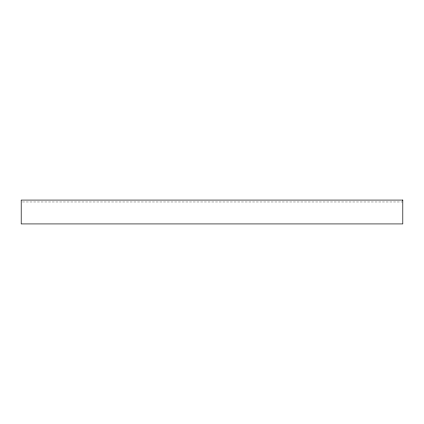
<?xml version="1.0" encoding="UTF-8"?>
<svg xmlns="http://www.w3.org/2000/svg" width="424" height="424" viewBox="0 0 424 424"><rect width="100%" height="100%" fill="white"/><g stroke="black" fill="none" stroke-linecap="round" stroke-linejoin="round"><path stroke-width="0.32" stroke-dasharray="2.12 1.59" d="M22.525 201.983L402.8 201.983"/><path stroke-width="0.64" d="M402.8 200.075L21.2 200.075L21.2 223.925L402.8 223.925L402.8 200.075"/></g></svg>
